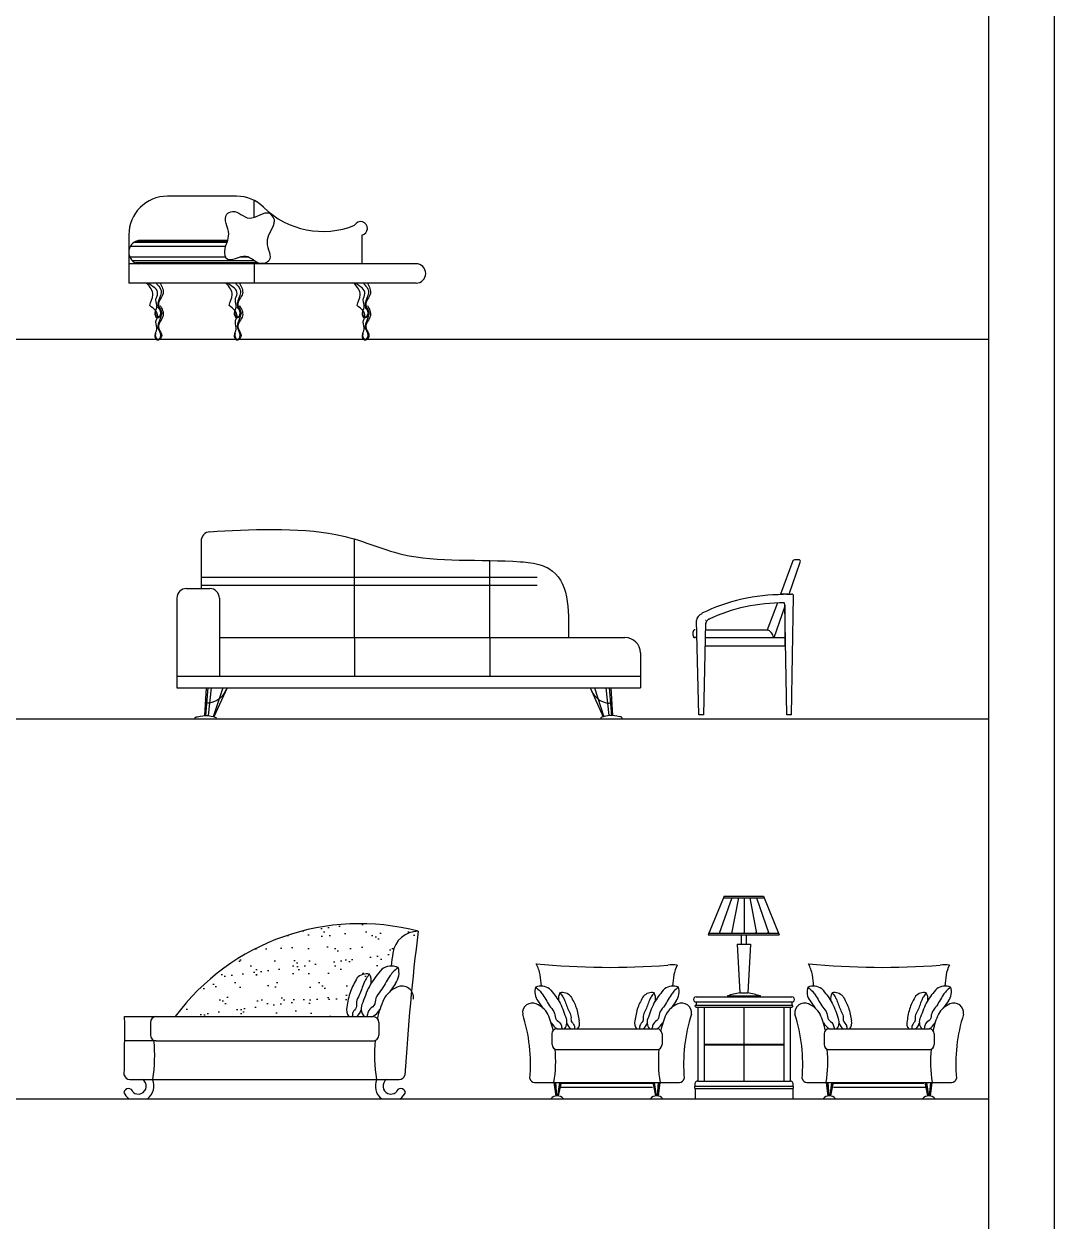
# Model space of a CAD drawing. Header units: inches. Extents: x 6 to 48.5, y 12.5 to 37.3.
# Drawn here: x 21.64 to 26.97, y 18.71 to 24.91 of the extents above; entities that cross this region are included whole.
import ezdxf

# ---------------------------------------------------------------- set-up
doc = ezdxf.new("R2010")
doc.units = ezdxf.units.IN
doc.header["$MEASUREMENT"] = 0
for name, color, linetype in [('02', 2, 'Continuous'), ('1', 1, 'Continuous'), ('4', 4, 'Continuous'), ('8', 8, 'Continuous'), ('kadrbm', 4, 'Continuous')]:
    doc.layers.add(name, color=color, linetype=linetype)

# ---------------------------------------------------------------- blocks, each defined once
blk = doc.blocks.new('kadrbm')
at = {"layer": 'kadrbm', "color": 4}
blk.add_lwpolyline([(0, 0), (0, 24.7972), (21, 24.7972), (21, 0), (0, 0)], close=True, dxfattribs=at)
blk.add_lwpolyline([(20.6631, 0.3257), (20.6631, 24.4603), (0.3369, 24.4603), (0.3369, 0.3257), (20.6631, 0.3257)], dxfattribs=at)

msp = doc.modelspace()

# ---------------------------------------------------------------- hatches: boundary and pattern name
at = {"layer": '8'}
h = msp.add_hatch(dxfattribs=at)
h.set_pattern_fill('AR-SAND', color=256, scale=0.07, style=0)
h.set_pattern_definition([(37.5, (2.77977, 6.66868), (-0.00440954, 0.13487766), [0, -0.1064, 0, -0.119, 0, -0.11375]), (7.5, (2.77977, 6.66868), (0.1238844, 0.1975502), [0, -0.0574, 0, -0.0959, 0, -0.03675]), (327.5, (2.69367, 6.66868), (0.21798993, 0.00039613), [0, -0.035, 0, -0.126, 0, -0.1645]), (317.5, (2.69367, 6.66868), (0.2104289, 0.0614373), [0, -0.0175, 0, -0.0826, 0, -0.0945])])
edge = h.paths.add_edge_path()
edge.add_line((22.4192, 19.7721), (23.319, 19.7721))
edge.add_arc((23.3596, 19.8059), 0.0528, 162.67918, 219.78078, ccw=False)
edge.add_spline(control_points=[(23.3092, 19.8216), (23.3135, 19.8491), (23.3219, 19.9022), (23.3483, 19.9491), (23.361, 19.9717)], knot_values=[0, 0, 0, 0, 82.660519, 159.96811, 159.96811, 159.96811, 159.96811], degree=3, periodic=0)
edge.add_arc((23.4128, 19.921), 0.0725, 79.34913, 135.59032, ccw=False)
edge.add_arc((23.3617, 19.9565), 0.0738, -9.44149, 28.99214, ccw=False)
edge.add_spline(control_points=[(23.4344, 19.9444), (23.4501, 19.9702), (23.4698, 19.9937), (23.4894, 20.0171)], knot_values=[0, 0, 0, 0, 91.111298, 91.111298, 91.111298, 91.111298], degree=3, periodic=0)
edge.add_arc((23.5413, 19.9428), 0.0907, 91.61568, 124.92938, ccw=False)
edge.add_arc((27.8503, 19.5979), 4.3334, 173.32917, 174.23137, ccw=False)
edge.add_arc((23.6789, 20.0798), 0.1345, 90.32115, 170.82016, ccw=False)
edge.add_arc((23.3755, 19.0629), 1.1905, 75.269, 143.44026)

# ---------------------------------------------------------------- linework, layer by layer
at = {"layer": '02'}
for p, q in [((22.738, 24.0206), (22.3799, 24.0206)), ((22.8289, 23.9113), (22.8289, 23.9987)), ((22.1799, 23.8206), (22.1799, 23.5706)), ((23.3863, 23.8194), (23.3863, 23.6706)), ((22.6813, 23.7606), (22.1873, 23.7606)), ((22.6878, 23.7806), (22.2056, 23.7806)), ((22.6897, 23.7859), (22.215, 23.7859)), ((22.6912, 23.7906), (22.2301, 23.7906)), ((22.6814, 23.7056), (22.1848, 23.7056)), ((22.8301, 23.6856), (22.1993, 23.6856)), ((22.7989, 23.7056), (22.7579, 23.7056)), ((23.6669, 23.6706), (22.1799, 23.6706)), ((22.8367, 23.6756), (22.2142, 23.6756)), ((22.8289, 23.6706), (22.8289, 23.5706)), ((23.7169, 23.6206), (23.7169, 23.6206)), ((23.6669, 23.5706), (22.1799, 23.5706)), ((22.3453, 23.5106), (22.3448, 23.5106)), ((23.3487, 21.7354), (23.3487, 22.2449)), ((24.0487, 21.7354), (24.0487, 22.134)), ((24.2936, 22.0454), (22.5536, 22.0454)), ((24.2936, 22.0054), (22.5536, 22.0054)), ((23.3487, 21.7367), (23.3489, 21.5354)), ((24.0487, 21.7374), (24.0489, 21.5354)), ((22.5892, 21.4754), (22.577, 21.3315)), ((22.6066, 21.4754), (22.5907, 21.3313)), ((22.6659, 21.4754), (22.6173, 21.3254)), ((24.591, 21.4754), (24.6395, 21.3254)), ((24.6502, 21.4754), (24.6661, 21.3313)), ((24.6677, 21.4754), (24.6798, 21.3315)), ((25.263, 20.3956), (25.1804, 20.1951)), ((25.3013, 20.3869), (25.2368, 20.2034)), ((25.2594, 20.3869), (25.4689, 20.3869)), ((25.263, 20.3956), (25.4653, 20.3956)), ((25.336, 20.3869), (25.3012, 20.2034)), ((25.3656, 20.3869), (25.3656, 20.2038)), ((25.3952, 20.3869), (25.43, 20.2034)), ((25.4299, 20.3869), (25.4944, 20.2034)), ((25.4653, 20.3956), (25.5479, 20.1951)), ((25.1804, 20.1951), (25.5479, 20.1951)), ((25.184, 20.2038), (25.5443, 20.2038)), ((25.3511, 20.1951), (25.3511, 20.1469)), ((25.3772, 20.1951), (25.3772, 20.1469)), ((25.3293, 20.1469), (25.399, 20.1469)), ((25.3293, 20.1469), (25.344, 19.8946)), ((25.399, 20.1469), (25.3843, 19.8946)), ((24.2979, 19.8536), (24.3243, 19.8163)), ((25.0139, 19.8536), (24.9875, 19.8163)), ((25.1168, 19.8742), (25.6133, 19.8742)), ((25.1168, 19.8481), (25.1168, 19.8306)), ((25.1168, 19.8481), (25.6133, 19.8481)), ((25.2796, 19.8797), (25.2796, 19.8742)), ((25.2796, 19.8797), (25.4497, 19.8797)), ((25.344, 19.8946), (25.3842, 19.8946)), ((25.4497, 19.8797), (25.4497, 19.8742)), ((25.6133, 19.8481), (25.6133, 19.8306)), ((25.7074, 19.8536), (25.7338, 19.8163)), ((26.4234, 19.8536), (26.397, 19.8163)), ((25.1168, 19.8306), (25.6133, 19.8306)), ((25.1168, 19.8219), (25.6133, 19.8219)), ((25.1255, 19.8219), (25.1255, 19.4387)), ((25.1594, 19.8219), (25.1594, 19.4387)), ((25.365, 19.8219), (25.365, 19.4387)), ((25.5706, 19.8219), (25.5706, 19.4387)), ((25.6046, 19.8219), (25.6046, 19.4387)), ((22.1582, 19.7721), (23.4445, 19.7721)), ((22.2913, 19.7421), (22.2913, 19.6768)), ((23.4745, 19.7421), (23.4745, 19.6768)), ((24.3699, 19.6828), (24.3699, 19.6273)), ((24.3954, 19.7083), (24.9164, 19.7083)), ((24.9408, 19.6828), (24.9408, 19.6273)), ((25.7794, 19.6828), (25.7794, 19.6273)), ((25.7805, 19.6828), (25.7805, 19.6273)), ((25.8049, 19.7083), (26.3259, 19.7083)), ((26.3503, 19.6828), (26.3503, 19.6273)), ((22.3213, 19.6468), (22.1582, 19.6475)), ((22.3213, 19.6468), (23.456, 19.6468)), ((24.3867, 19.6018), (24.9251, 19.6018)), ((25.1594, 19.6303), (25.5706, 19.6303)), ((25.1594, 19.6259), (25.5706, 19.6259)), ((25.7962, 19.6018), (26.3346, 19.6018)), ((22.1854, 19.4468), (23.5804, 19.4468)), ((24.281, 19.4318), (25.0308, 19.4318)), ((24.3813, 19.4318), (24.3902, 19.361)), ((24.3855, 19.4318), (24.393, 19.3614)), ((24.3896, 19.4318), (24.3949, 19.3616)), ((24.4095, 19.4318), (24.3995, 19.3617)), ((24.4139, 19.4318), (24.4024, 19.3613)), ((24.4176, 19.4318), (24.4037, 19.3611)), ((24.4098, 19.4068), (24.8914, 19.4068)), ((24.413, 19.4268), (24.8939, 19.4268)), ((24.8926, 19.4318), (24.9064, 19.3611)), ((24.8963, 19.4318), (24.9078, 19.3613)), ((24.8975, 19.4068), (24.9042, 19.4068)), ((24.9006, 19.4318), (24.9106, 19.3617)), ((24.9205, 19.4318), (24.9152, 19.3616)), ((24.9246, 19.4318), (24.9172, 19.3614)), ((24.9289, 19.4318), (24.9199, 19.361)), ((25.1124, 19.4125), (25.6176, 19.4125)), ((25.1255, 19.4387), (25.6046, 19.4387)), ((25.6905, 19.4318), (26.4403, 19.4318)), ((25.7908, 19.4318), (25.7997, 19.361)), ((25.795, 19.4318), (25.8025, 19.3614)), ((25.7991, 19.4318), (25.8044, 19.3616)), ((25.819, 19.4318), (25.8091, 19.3617)), ((25.8234, 19.4318), (25.8119, 19.3613)), ((25.8271, 19.4318), (25.8133, 19.3611)), ((25.8155, 19.4068), (25.8222, 19.4068)), ((25.8268, 19.4268), (26.297, 19.4268)), ((25.8294, 19.4068), (26.3032, 19.4068)), ((26.3021, 19.4318), (26.3159, 19.3611)), ((26.3058, 19.4318), (26.3173, 19.3613)), ((26.307, 19.4068), (26.3137, 19.4068)), ((26.3101, 19.4318), (26.3201, 19.3617)), ((26.33, 19.4318), (26.3247, 19.3616)), ((26.3341, 19.4318), (26.3267, 19.3614)), ((26.3384, 19.4318), (26.3294, 19.361)), ((25.1124, 19.3995), (25.6176, 19.3995)), ((25.1124, 19.3995), (25.1124, 19.3468)), ((25.6176, 19.3995), (25.6176, 19.3468))]:
    msp.add_line(p, q, dxfattribs=at)
for centre, radius, start, end in [((22.3799, 23.8206), 0.2, 90, 180), ((22.738, 23.8206), 0.2, 45.57633, 90), ((23.1842, 24.2759), 0.4376, 225.57633, 292.1264), ((23.3803, 23.8542), 0.0353, 279.77182, 152.30883), ((22.2403, 23.7306), 0.0609, 99.64598, 260.35402), ((22.7961, 23.7306), 0.0684, 298.68827, 310.78965), ((23.6669, 23.6206), 0.05, 270, 89.99996), ((22.2612, 23.5112), 0.0839, 35.75123, 45.06749), ((22.6722, 23.5112), 0.0839, 35.75123, 45.06749), ((23.3344, 23.5112), 0.0839, 35.75123, 45.06749), ((23.3755, 19.0629), 1.1905, 75.269, 143.44026), ((23.6789, 20.0798), 0.1345, 90.32115, 170.82016), ((34.638, 18.8288), 11.0471, 172.79501, 176.67442), ((27.8503, 19.5979), 4.3334, 173.32917, 174.23137), ((24.6707, 23.9531), 3.9258, 264.42451, 274.38434), ((24.0621, 19.9315), 0.2544, 12.86504, 26.71929), ((24.9932, 19.8145), 0.2254, 83.46286, 95.69057), ((25.2497, 19.9315), 0.2544, 155.14188, 167.13496), ((26.0803, 23.9531), 3.9258, 264.42451, 274.38434), ((25.4716, 19.9315), 0.2544, 12.86504, 26.71929), ((26.4027, 19.8145), 0.2254, 83.46286, 95.69057), ((26.6592, 19.9315), 0.2544, 155.14188, 167.13496), ((20.6516, 19.5602), 3.6834, 5.76863, 6.67083), ((28.6602, 19.5602), 3.6834, 173.32917, 174.23137), ((22.0611, 19.5602), 3.6834, 5.76863, 6.67083), ((30.0697, 19.5602), 3.6834, 173.32917, 174.23137), ((23.6224, 19.7951), 0.1395, 112.01287, 151.52204), ((23.5947, 19.8709), 0.059, 351.77911, 114.62774), ((24.3606, 19.9005), 0.0784, 161.6688, 216.80879), ((24.3142, 19.8534), 0.0771, 55.07062, 111.31181), ((24.9976, 19.8534), 0.0771, 68.68819, 124.92938), ((24.9512, 19.9005), 0.0784, 323.19121, 18.3312), ((25.7701, 19.9005), 0.0784, 161.6688, 216.80879), ((25.7237, 19.8534), 0.0771, 55.07062, 111.31181), ((26.4071, 19.8534), 0.0771, 68.68819, 124.92938), ((26.3607, 19.9005), 0.0784, 323.19121, 18.3312), ((23.9569, 19.6568), 0.501, 155.85537, 167.88917), ((24.2689, 19.7923), 0.0502, 65.37226, 188.22089), ((24.2453, 19.7279), 0.1186, 28.47796, 67.98713), ((24.4669, 19.865), 0.0627, 151.00786, 189.44149), ((24.4235, 19.8349), 0.0616, 44.40968, 100.65087), ((24.8883, 19.8349), 0.0616, 79.34913, 135.59032), ((24.8449, 19.865), 0.0627, 350.55851, 28.99214), ((25.0665, 19.7279), 0.1186, 112.01287, 151.52204), ((25.0429, 19.7923), 0.0502, 351.77911, 114.62774), ((25.1161, 19.8611), 0.0131, 87.11443, 272.88557), ((25.455, 19.268), 0.6364, 100.04271, 106.00111), ((25.245, 19.1308), 0.7764, 74.70905, 79.67164), ((25.6139, 19.8611), 0.0131, 267.11443, 92.88557), ((25.6784, 19.7923), 0.0502, 65.37226, 188.22089), ((25.6548, 19.7279), 0.1186, 28.47796, 67.98713), ((25.8765, 19.865), 0.0627, 151.00786, 189.44149), ((25.833, 19.8349), 0.0616, 44.40968, 100.65087), ((26.2978, 19.8349), 0.0616, 79.34913, 135.59032), ((26.2544, 19.865), 0.0627, 350.55851, 28.99214), ((26.476, 19.7279), 0.1186, 112.01287, 151.52204), ((26.4524, 19.7923), 0.0502, 351.77911, 114.62774), ((23.4064, 19.526), 0.8531, 354.96895, 17.67955), ((23.961, 19.6103), 0.4258, 12.11083, 24.14463), ((25.3508, 19.6103), 0.4258, 155.85537, 167.88917), ((25.9054, 19.526), 0.8531, 162.32045, 185.03105), ((25.1157, 19.8263), 0.00448, 76.66777, 283.33223), ((25.6143, 19.8263), 0.00448, 256.66777, 103.33223), ((24.8159, 19.526), 0.8531, 354.96895, 17.67955), ((25.3705, 19.6103), 0.4258, 12.11083, 24.14463), ((26.7603, 19.6103), 0.4258, 155.85537, 167.88917), ((27.3149, 19.526), 0.8531, 162.32045, 185.03105), ((8.6067, 19.7086), 13.5517, 358.9895, 0.26823), ((22.3213, 19.7421), 0.03, 90, 180), ((23.4445, 19.7421), 0.03, 0, 90), ((24.4363, 19.7771), 0.0784, 207.8731, 241.38125), ((24.3924, 19.7436), 0.0561, 320.92515, 27.98176), ((24.5082, 19.7568), 0.0627, 197.21216, 230.72031), ((24.4687, 19.737), 0.0449, 320.21922, 17.32082), ((24.8431, 19.737), 0.0449, 162.67918, 219.78078), ((24.8036, 19.7568), 0.0627, 309.27969, 342.78784), ((24.9194, 19.7436), 0.0561, 152.01824, 219.07485), ((24.8755, 19.7771), 0.0784, 298.61875, 332.1269), ((25.8458, 19.7771), 0.0784, 207.8731, 241.38125), ((25.8019, 19.7436), 0.0561, 320.92515, 27.98176), ((25.9177, 19.7568), 0.0627, 197.21216, 230.72031), ((25.8782, 19.737), 0.0449, 320.21922, 17.32082), ((26.2526, 19.737), 0.0449, 162.67918, 219.78078), ((26.2131, 19.7568), 0.0627, 309.27969, 342.78784), ((26.3289, 19.7436), 0.0561, 152.01824, 219.07485), ((26.285, 19.7771), 0.0784, 298.61875, 332.1269), ((22.3213, 19.6768), 0.03, 180, 270), ((23.4445, 19.6768), 0.03, 270, 0), ((24.3954, 19.6828), 0.0255, 90, 180), ((24.9153, 19.6828), 0.0255, 0, 90), ((25.8049, 19.6828), 0.0255, 90, 180), ((26.3248, 19.6828), 0.0255, 0, 90), ((21.5614, 19.5717), 0.7525, 350.44411, 5.90044), ((24.2045, 19.5717), 0.7525, 174.09956, 189.55589), ((24.3965, 19.6273), 0.0255, 180, 270), ((23.7506, 19.5379), 0.6396, 350.44411, 5.90044), ((24.9153, 19.6273), 0.0255, 270, 0), ((25.5612, 19.5379), 0.6396, 174.09956, 189.55589), ((25.8049, 19.6273), 0.0255, 180, 270), ((25.1601, 19.5379), 0.6396, 350.44411, 5.90044), ((26.3248, 19.6273), 0.0255, 270, 0), ((26.9708, 19.5379), 0.6396, 174.09956, 189.55589), ((22.1854, 19.4768), 0.03, 193.78278, 270), ((23.5804, 19.4768), 0.03, 270, 346.21722), ((22.2286, 19.4123), 0.0413, 229.77214, 56.55356), ((22.2286, 19.4123), 0.0813, 306.32481, 25.08669), ((23.5373, 19.4123), 0.0813, 154.91331, 233.67519), ((23.5373, 19.4123), 0.0413, 123.44644, 310.22786), ((24.281, 19.4573), 0.0255, 193.78278, 270), ((25.0308, 19.4573), 0.0255, 270, 346.21722), ((25.1154, 19.406), 0.00721, 115.03904, 244.96096), ((25.1273, 19.4214), 0.0173, 96.00535, 210.86454), ((25.6027, 19.4214), 0.0173, 329.13546, 83.99465), ((25.6146, 19.406), 0.00721, 295.03904, 64.96096), ((25.6905, 19.4573), 0.0255, 193.78278, 270), ((26.4403, 19.4573), 0.0255, 270, 346.21722), ((22.178, 19.3747), 0.0246, 14.21533, 167.97023), ((22.2286, 19.4123), 0.0813, 203.52704, 233.67519), ((23.5878, 19.3747), 0.0246, 12.02977, 165.78467), ((23.5373, 19.4123), 0.0813, 306.32481, 336.47296), ((24.3975, 19.3198), 0.0421, 39.73707, 140.26293), ((24.9127, 19.3198), 0.0421, 39.73707, 140.26293), ((25.807, 19.3198), 0.0421, 39.73707, 140.26293), ((26.3222, 19.3198), 0.0421, 39.73707, 140.26293)]:
    msp.add_arc(centre, radius, start, end, dxfattribs=at)
for points, knots in [([(22.9326, 23.8998), (22.9251, 23.9132), (22.898, 23.9619), (22.8013, 23.8686), (22.7392, 23.9575), (22.6571, 23.9167), (22.7208, 23.8218), (22.6698, 23.7588), (22.6866, 23.6632), (22.7922, 23.7421), (22.8422, 23.6585), (22.936, 23.6886), (22.8676, 23.7917), (22.9285, 23.8513), (22.932, 23.8931), (22.9326, 23.8998)], [0, 0, 0, 0, 40.654717, 147.720835, 241.196182, 274.463339, 376.546095, 467.934924, 508.805695, 608.775507, 691.943386, 738.993892, 833.680449, 938.706704, 958.685552, 958.685552, 958.685552, 958.685552]), ([(22.2883, 23.4544), (22.2904, 23.4739), (22.319, 23.5137), (22.2899, 23.5509), (22.2715, 23.5706)], [0, 0, 0, 0, 61.556364, 132.043512, 132.043512, 132.043512, 132.043512]), ([(22.3422, 23.5703), (22.3519, 23.5521), (22.3724, 23.5133), (22.3124, 23.4611), (22.3655, 23.4166), (22.3242, 23.3791), (22.3107, 23.4197), (22.3318, 23.4465), (22.3137, 23.4826), (22.3435, 23.5311), (22.3042, 23.5543), (22.277, 23.5703)], [0, 0, 0, 0, 56.346107, 119.626128, 171.805827, 199.611872, 225.83849, 259.531461, 296.680602, 330.373642, 405.612691, 405.612691, 405.612691, 405.612691]), ([(22.3283, 23.5613), (22.3365, 23.552), (22.3582, 23.5277), (22.3344, 23.4896), (22.3267, 23.4476), (22.352, 23.4255), (22.3345, 23.3849), (22.316, 23.4079), (22.3188, 23.4209), (22.3204, 23.4285)], [0, 0, 0, 0, 34.305607, 90.030218, 114.251796, 156.03552, 180.823615, 196.943685, 220.373838, 220.373838, 220.373838, 220.373838]), ([(22.6994, 23.4544), (22.7014, 23.4739), (22.73, 23.5137), (22.7009, 23.5509), (22.6825, 23.5706)], [0, 0, 0, 0, 61.556364, 132.043512, 132.043512, 132.043512, 132.043512]), ([(22.7532, 23.5703), (22.7629, 23.5521), (22.7834, 23.5133), (22.7234, 23.4611), (22.7765, 23.4166), (22.7353, 23.3791), (22.7217, 23.4197), (22.7428, 23.4465), (22.7247, 23.4826), (22.7545, 23.5311), (22.7152, 23.5543), (22.688, 23.5703)], [0, 0, 0, 0, 56.346107, 119.626128, 171.805827, 199.611872, 225.83849, 259.531461, 296.680602, 330.373642, 405.612691, 405.612691, 405.612691, 405.612691]), ([(22.7393, 23.5613), (22.7475, 23.552), (22.7692, 23.5277), (22.7454, 23.4896), (22.7377, 23.4476), (22.763, 23.4255), (22.7455, 23.3849), (22.727, 23.4079), (22.7298, 23.4209), (22.7315, 23.4285)], [0, 0, 0, 0, 34.305607, 90.030218, 114.251796, 156.03552, 180.823615, 196.943685, 220.373838, 220.373838, 220.373838, 220.373838]), ([(23.3615, 23.4544), (23.3636, 23.4739), (23.3922, 23.5137), (23.3631, 23.5509), (23.3447, 23.5706)], [0, 0, 0, 0, 61.556364, 132.043512, 132.043512, 132.043512, 132.043512]), ([(23.4154, 23.5703), (23.4251, 23.5521), (23.4456, 23.5133), (23.3856, 23.4611), (23.4387, 23.4166), (23.3974, 23.3791), (23.3839, 23.4197), (23.405, 23.4465), (23.3869, 23.4826), (23.4167, 23.5311), (23.3774, 23.5543), (23.3502, 23.5703)], [0, 0, 0, 0, 56.346107, 119.626128, 171.805827, 199.611872, 225.83849, 259.531461, 296.680602, 330.373642, 405.612691, 405.612691, 405.612691, 405.612691]), ([(23.4015, 23.5613), (23.4097, 23.552), (23.4314, 23.5277), (23.4076, 23.4896), (23.3999, 23.4476), (23.4252, 23.4255), (23.4077, 23.3849), (23.3892, 23.4079), (23.392, 23.4209), (23.3936, 23.4285)], [0, 0, 0, 0, 34.305607, 90.030218, 114.251796, 156.03552, 180.823615, 196.943685, 220.373838, 220.373838, 220.373838, 220.373838]), ([(22.3422, 23.4554), (22.3519, 23.4371), (22.3724, 23.3983), (22.3124, 23.3461), (22.3655, 23.3016), (22.3242, 23.2641), (22.3107, 23.3047), (22.3318, 23.3315), (22.3137, 23.3677), (22.3419, 23.413), (22.3097, 23.4379), (22.2883, 23.4544)], [0, 0, 0, 0, 56.346107, 119.626128, 171.805827, 199.611872, 225.83849, 259.531461, 296.680602, 330.373642, 397.533855, 397.533855, 397.533855, 397.533855]), ([(22.3283, 23.4463), (22.3365, 23.4371), (22.3582, 23.4127), (22.3344, 23.3746), (22.3267, 23.3326), (22.352, 23.3105), (22.3345, 23.2699), (22.316, 23.2929), (22.3188, 23.3059), (22.3204, 23.3136)], [0, 0, 0, 0, 34.305607, 90.030218, 114.251796, 156.03552, 180.823615, 196.943685, 220.373838, 220.373838, 220.373838, 220.373838]), ([(22.7532, 23.4554), (22.7629, 23.4371), (22.7834, 23.3983), (22.7234, 23.3461), (22.7765, 23.3016), (22.7353, 23.2641), (22.7217, 23.3047), (22.7428, 23.3315), (22.7247, 23.3677), (22.7529, 23.413), (22.7207, 23.4379), (22.6994, 23.4544)], [0, 0, 0, 0, 56.346107, 119.626128, 171.805827, 199.611872, 225.83849, 259.531461, 296.680602, 330.373642, 397.533855, 397.533855, 397.533855, 397.533855]), ([(22.7393, 23.4463), (22.7475, 23.4371), (22.7692, 23.4127), (22.7454, 23.3746), (22.7377, 23.3326), (22.763, 23.3105), (22.7455, 23.2699), (22.727, 23.2929), (22.7298, 23.3059), (22.7315, 23.3136)], [0, 0, 0, 0, 34.305607, 90.030218, 114.251796, 156.03552, 180.823615, 196.943685, 220.373838, 220.373838, 220.373838, 220.373838]), ([(23.4154, 23.4554), (23.4251, 23.4371), (23.4456, 23.3983), (23.3856, 23.3461), (23.4387, 23.3016), (23.3974, 23.2641), (23.3839, 23.3047), (23.405, 23.3315), (23.3869, 23.3677), (23.4151, 23.413), (23.3829, 23.4379), (23.3615, 23.4544)], [0, 0, 0, 0, 56.346107, 119.626128, 171.805827, 199.611872, 225.83849, 259.531461, 296.680602, 330.373642, 397.533855, 397.533855, 397.533855, 397.533855]), ([(23.4015, 23.4463), (23.4097, 23.4371), (23.4314, 23.4127), (23.4076, 23.3746), (23.3999, 23.3326), (23.4252, 23.3105), (23.4077, 23.2699), (23.3892, 23.2929), (23.392, 23.3059), (23.3936, 23.3136)], [0, 0, 0, 0, 34.305607, 90.030218, 114.251796, 156.03552, 180.823615, 196.943685, 220.373838, 220.373838, 220.373838, 220.373838]), ([(24.2862, 19.9252), (24.2943, 19.9182), (24.3084, 19.906), (24.335, 19.8712), (24.3539, 19.8297), (24.3883, 19.7931), (24.3865, 19.7542), (24.4178, 19.7402), (24.4208, 19.7192), (24.4233, 19.7102), (24.4239, 19.7083)], [0, 0, 0, 0, 37.506288, 65.782259, 153.619658, 198.465285, 236.495883, 274.837161, 300.242842, 307.42838, 307.42838, 307.42838, 307.42838]), ([(25.0256, 19.9252), (25.0175, 19.9182), (25.0034, 19.906), (24.9768, 19.8712), (24.9579, 19.8297), (24.9235, 19.7931), (24.9252, 19.7542), (24.894, 19.7402), (24.891, 19.7192), (24.8885, 19.7102), (24.8879, 19.7083)], [0, 0, 0, 0, 37.506288, 65.782259, 153.619658, 198.465285, 236.495883, 274.837161, 300.242842, 307.42838, 307.42838, 307.42838, 307.42838]), ([(25.6957, 19.9252), (25.7038, 19.9182), (25.7179, 19.906), (25.7445, 19.8712), (25.7634, 19.8297), (25.7978, 19.7931), (25.7961, 19.7542), (25.8273, 19.7402), (25.8303, 19.7192), (25.8328, 19.7102), (25.8334, 19.7083)], [0, 0, 0, 0, 37.506288, 65.782259, 153.619658, 198.465285, 236.495883, 274.837161, 300.242842, 307.42838, 307.42838, 307.42838, 307.42838]), ([(26.4351, 19.9252), (26.4271, 19.9182), (26.4129, 19.906), (26.3863, 19.8712), (26.3674, 19.8297), (26.333, 19.7931), (26.3348, 19.7542), (26.3035, 19.7402), (26.3005, 19.7192), (26.298, 19.7102), (26.2974, 19.7083)], [0, 0, 0, 0, 37.506288, 65.782259, 153.619658, 198.465285, 236.495883, 274.837161, 300.242842, 307.42838, 307.42838, 307.42838, 307.42838]), ([(24.4121, 19.8954), (24.4174, 19.8888), (24.4267, 19.8771), (24.4425, 19.8458), (24.4512, 19.8103), (24.4728, 19.7765), (24.4657, 19.7462), (24.4882, 19.7305), (24.4875, 19.7149), (24.4879, 19.7086), (24.4879, 19.7083)], [0, 0, 0, 0, 37.506288, 65.782259, 153.619658, 198.465285, 236.495883, 274.837161, 300.242842, 301.926971, 301.926971, 301.926971, 301.926971]), ([(24.8997, 19.8954), (24.8944, 19.8888), (24.8851, 19.8771), (24.8693, 19.8458), (24.8606, 19.8103), (24.839, 19.7765), (24.8461, 19.7462), (24.8236, 19.7305), (24.8243, 19.7149), (24.8239, 19.7086), (24.8239, 19.7083)], [0, 0, 0, 0, 37.506288, 65.782259, 153.619658, 198.465285, 236.495883, 274.837161, 300.242842, 301.926971, 301.926971, 301.926971, 301.926971]), ([(25.8216, 19.8954), (25.8269, 19.8888), (25.8362, 19.8771), (25.852, 19.8458), (25.8607, 19.8103), (25.8823, 19.7765), (25.8752, 19.7462), (25.8977, 19.7305), (25.897, 19.7149), (25.8974, 19.7086), (25.8974, 19.7083)], [0, 0, 0, 0, 37.506288, 65.782259, 153.619658, 198.465285, 236.495883, 274.837161, 300.242842, 301.926971, 301.926971, 301.926971, 301.926971]), ([(26.3092, 19.8954), (26.3039, 19.8888), (26.2946, 19.8771), (26.2788, 19.8458), (26.2701, 19.8103), (26.2485, 19.7765), (26.2556, 19.7462), (26.2331, 19.7305), (26.2338, 19.7149), (26.2334, 19.7086), (26.2334, 19.7083)], [0, 0, 0, 0, 37.506288, 65.782259, 153.619658, 198.465285, 236.495883, 274.837161, 300.242842, 301.926971, 301.926971, 301.926971, 301.926971])]:
    msp.add_open_spline(points, degree=3, knots=knots, dxfattribs=at)
for points in [[(22.6883, 21.4754), (22.6561, 21.4245), (22.6103, 21.3991), (22.5849, 21.3969), (22.5769, 21.4141)], [(24.5685, 21.4754), (24.6007, 21.4245), (24.6465, 21.3991), (24.6719, 21.3969), (24.6799, 21.4141)], [(24.3583, 19.9166), (24.4075, 19.8508), (24.442, 19.77)], [(24.9535, 19.9166), (24.9043, 19.8508), (24.8698, 19.77)], [(25.7678, 19.9166), (25.817, 19.8508), (25.8515, 19.77)], [(26.363, 19.9166), (26.3138, 19.8508), (26.2793, 19.77)], [(24.4675, 19.878), (24.4964, 19.819), (24.5116, 19.7504)], [(24.8443, 19.878), (24.8154, 19.819), (24.8002, 19.7504)], [(25.877, 19.878), (25.9059, 19.819), (25.9211, 19.7504)], [(26.2538, 19.878), (26.2249, 19.819), (26.2097, 19.7504)]]:
    msp.add_spline(points, degree=3, dxfattribs=at)
for p in [(25.2417, 20.2038), (25.3029, 20.2038), (25.3642, 20.2038), (25.4254, 20.2038), (25.4867, 20.2038)]:
    msp.add_point(p, dxfattribs=at)
at = {"layer": '1'}
for p, q in [((6.3075, 23.2806), (26.6337, 23.2806)), ((6.3075, 21.3137), (26.6337, 21.3137)), ((6.3075, 19.3468), (26.6337, 19.3468))]:
    msp.add_line(p, q, dxfattribs=at)
at = {"layer": '4'}
for p, q in [((22.5536, 22.2334), (22.5536, 21.9888)), ((25.6188, 22.1319, -2.2629), (25.5548, 21.9602, -2.2629)), ((25.6472, 22.1384, -2.2629), (25.6282, 22.1384, -2.2629)), ((25.5996, 21.9602, -2.2629), (25.6567, 22.1251, -2.2629)), ((22.4784, 21.9888), (22.5987, 21.9888)), ((25.5548, 21.9602, -2.2629), (25.5575, 21.9602, -2.2629)), ((25.5846, 21.9602, -2.2629), (25.6117, 21.9602, -2.2629)), ((25.6117, 21.3352, -2.2629), (25.6217, 21.9502, -2.2629)), ((22.4284, 21.9388), (22.4284, 21.4754)), ((22.6487, 21.9388), (22.6487, 21.7359)), ((25.538, 21.9152, -2.2629), (25.4837, 21.7696, -2.2629)), ((25.5217, 21.7352, -2.2629), (25.5767, 21.894, -2.2629)), ((25.5867, 21.3352, -2.2629), (25.5767, 21.9052, -2.2629)), ((25.5767, 21.9052, -2.2629), (25.5767, 21.6902, -2.2629)), ((25.1317, 21.3352, -2.2629), (25.1195, 21.8229, -2.2629)), ((25.1017, 21.7452, -2.2629), (25.1017, 21.7652, -2.2629)), ((25.1567, 21.3352, -2.2629), (25.1667, 21.8089, -2.2629)), ((25.1667, 21.7752, -2.2629), (25.4858, 21.7752, -2.2629)), ((22.6487, 21.7359), (22.6489, 21.5354)), ((22.6487, 21.7354), (24.7484, 21.7354)), ((25.1217, 21.7352, -2.2629), (25.1017, 21.7352, -2.2629)), ((25.1667, 21.7352, -2.2629), (25.5767, 21.7352, -2.2629)), ((24.8284, 21.6554), (24.8284, 21.4754)), ((25.5767, 21.6902, -2.2629), (25.1667, 21.6902, -2.2629)), ((22.4284, 21.5354), (24.8284, 21.5354)), ((22.4284, 21.4754), (24.8284, 21.4754)), ((22.5805, 21.4754), (22.5721, 21.3321)), ((22.6883, 21.4754), (22.6202, 21.3246)), ((24.5685, 21.4754), (24.6366, 21.3246)), ((24.6763, 21.4754), (24.6847, 21.3321)), ((25.1567, 21.3352, -2.2629), (25.1317, 21.3352, -2.2629)), ((25.6117, 21.3352, -2.2629), (25.5867, 21.3352, -2.2629)), ((23.5606, 19.943), (23.5295, 19.8992))]:
    msp.add_line(p, q, dxfattribs=at)
for centre, radius, start, end in [((22.6036, 22.2334), 0.05, 93.9819, 180), ((25.6282, 22.1284, -2.2629), 0.01, 90, 159.543), ((25.6472, 22.1284, -2.2629), 0.01, 340.90617, 90), ((22.4784, 21.9388), 0.05, 90, 180), ((22.5987, 21.9388), 0.05, 0, 90), ((25.5632, 21.0159, -2.2629), 0.9414, 89.59086, 116.1955), ((25.571, 20.9606, -2.2629), 0.9996, 88.77974, 90.77518), ((25.6117, 21.9502, -2.2629), 0.01, 0, 90), ((25.561, 21.0291, -2.2629), 0.8853, 89.12981, 115.48655), ((25.5667, 21.9052, -2.2629), 0.01, 0, 66.94245), ((25.1568, 21.822, -2.2629), 0.0373, 106.2385, 178.62509), ((25.148, 21.8304, -2.2629), 0.0302, 84.4727, 90.66584), ((25.1933, 21.8048, -2.2629), 0.0269, 104.07991, 187.34708), ((25.5677, 20.9888, -2.2629), 0.9255, 115.67717, 115.68376), ((25.1117, 21.7652, -2.2629), 0.01, 90, 180), ((25.4706, 21.7298, -2.2629), 0.0479, 6.44824, 71.48493), ((24.7484, 21.6554), 0.08, 0, 90), ((25.1117, 21.7452, -2.2629), 0.01, 180, 270), ((23.5413, 19.9428), 0.0907, 68.68819, 124.92938), ((23.4867, 19.9983), 0.0922, 323.19121, 18.3312), ((23.4128, 19.921), 0.0725, 79.34913, 135.59032), ((23.3617, 19.9565), 0.0738, 350.55851, 28.99214), ((23.4494, 19.8137), 0.066, 152.01824, 219.07485), ((23.3596, 19.8059), 0.0528, 162.67918, 219.78078), ((23.3132, 19.8291), 0.0738, 309.27969, 342.78784), ((23.3977, 19.853), 0.0922, 298.61875, 332.1269)]:
    msp.add_arc(centre, radius, start, end, dxfattribs=at)
for points, knots in [([(22.6001, 22.2832), (22.795, 22.2968), (23.251, 22.3135), (23.636, 22.1128), (24.0328, 22.1452), (24.2926, 22.1209), (24.46, 22.049), (24.4584, 21.8834), (24.4569, 21.7354)], [46.342278, 46.342278, 46.342278, 46.342278, 622.041194, 1033.624823, 1676.46499, 1784.150664, 1824.779812, 2168.128952, 2168.128952, 2168.128952, 2168.128952]), ([(23.5743, 20.0273), (23.5648, 20.0191), (23.5482, 20.0047), (23.5169, 19.9638), (23.4947, 19.9149), (23.4542, 19.8719), (23.4562, 19.8261), (23.4194, 19.8096), (23.4159, 19.7849), (23.413, 19.7744), (23.4123, 19.7721)], [0, 0, 0, 0, 37.506288, 65.782259, 153.619658, 198.465285, 236.495883, 274.837161, 300.242842, 307.42838, 307.42838, 307.42838, 307.42838]), ([(23.4262, 19.9923), (23.42, 19.9844), (23.409, 19.9706), (23.3905, 19.9339), (23.3802, 19.8922), (23.3548, 19.8523), (23.3632, 19.8167), (23.3367, 19.7983), (23.3375, 19.7798), (23.337, 19.7725), (23.337, 19.7721)], [0, 0, 0, 0, 37.506288, 65.782259, 153.619658, 198.465285, 236.495883, 274.837161, 300.242842, 301.926971, 301.926971, 301.926971, 301.926971])]:
    msp.add_open_spline(points, degree=3, knots=knots, dxfattribs=at)
for points in [[(22.5224, 21.3137), (22.5239, 21.3212), (22.5349, 21.3253), (22.5878, 21.3315), (22.627, 21.3228), (22.6328, 21.3199), (22.6328, 21.3154)], [(24.7344, 21.3137), (24.7329, 21.3212), (24.7219, 21.3253), (24.669, 21.3315), (24.6298, 21.3228), (24.624, 21.3199), (24.624, 21.3154)], [(23.361, 19.9717), (23.327, 19.9023), (23.3092, 19.8216)], [(23.4894, 20.0171), (23.4316, 19.9397), (23.391, 19.8447)]]:
    msp.add_spline(points, degree=3, dxfattribs=at)

# ---------------------------------------------------------------- block references
at = {"layer": 'kadrbm'}
msp.add_blockref('kadrbm', (5.9706, 12.5141), dxfattribs=at)

doc.saveas('drawing.dxf')
